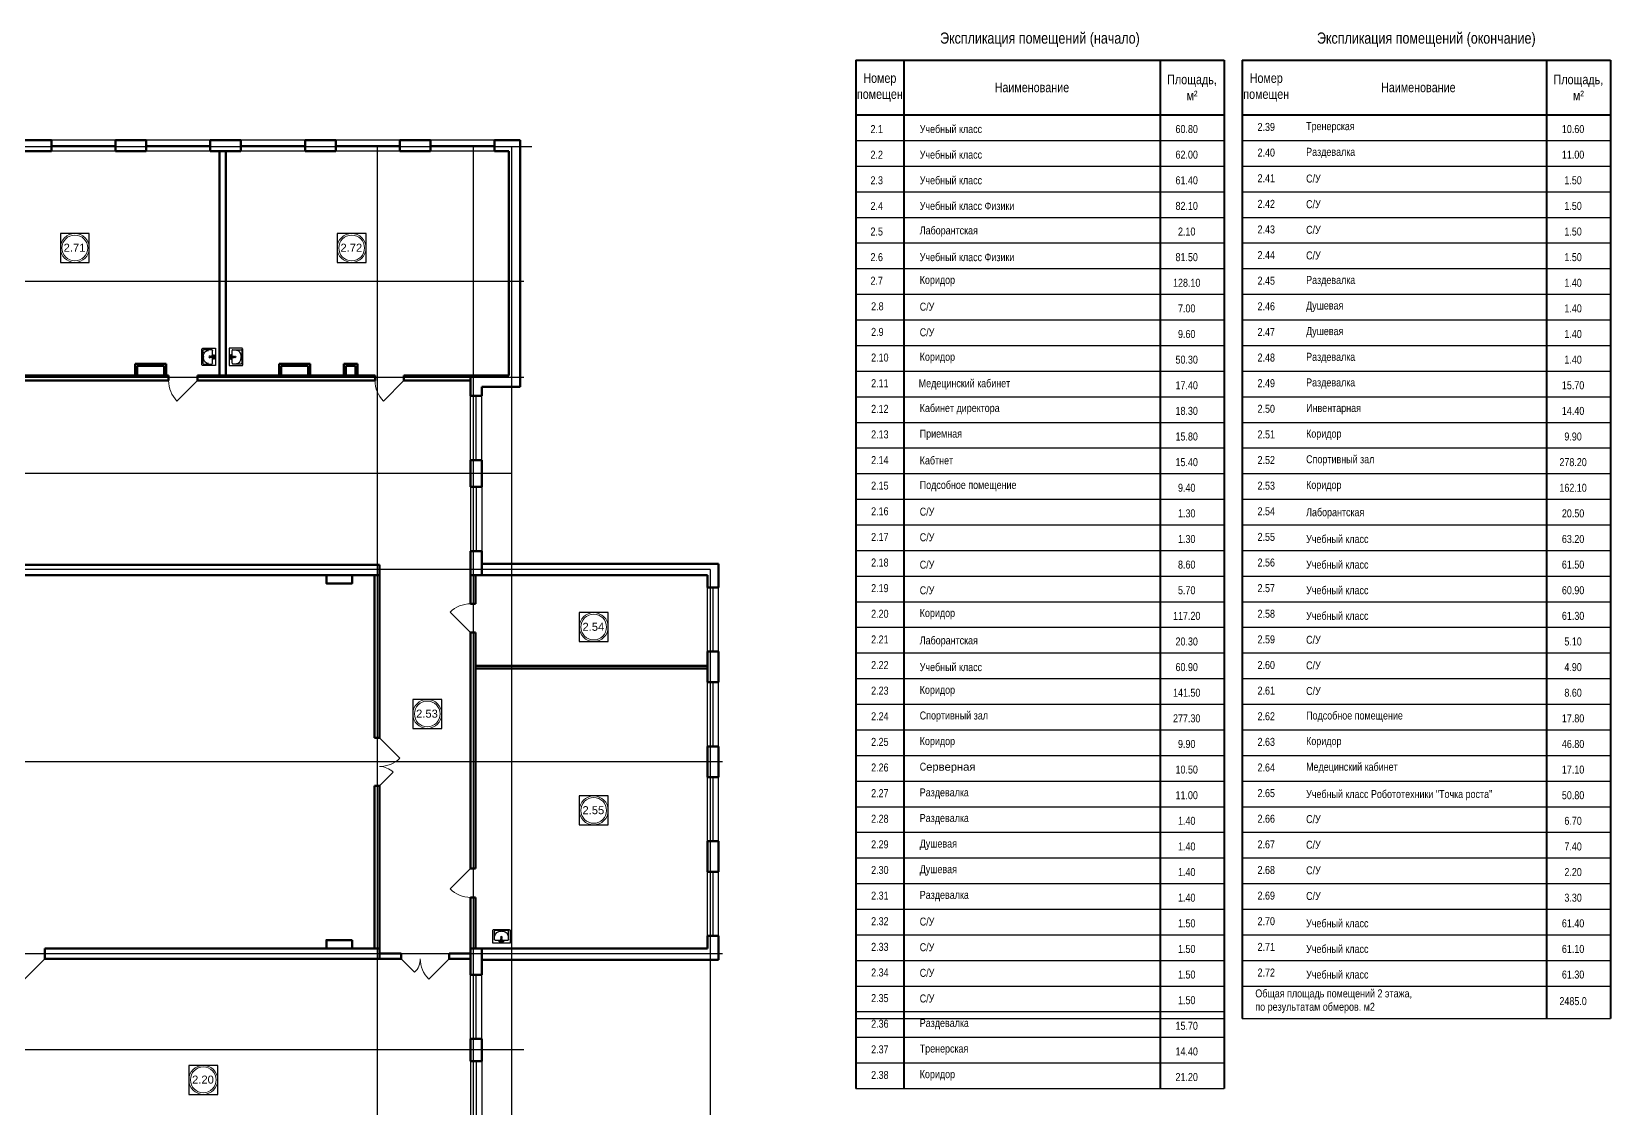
# Model space of a CAD drawing. Header units: metres. Extents: x 0 to 126, y 0 to 58.
# Drawn here: x 75.63 to 124.94, y 23.96 to 57.58 of the extents above; entities that cross this region are included whole.
import ezdxf
from ezdxf.enums import TextEntityAlignment as Align

# ---------------------------------------------------------------- set-up
doc = ezdxf.new("R2010")
doc.units = ezdxf.units.M
doc.linetypes.add('ACAD_ISO04W100', pattern=[30, 24, -3, 0, -3])
for name, color, linetype in [('YOLO_TABLE', 1, 'Continuous'), ('Окна', 127, 'Continuous'), ('Оси', 30, 'Continuous'), ('размеры оси', 163, 'Continuous')]:
    doc.layers.add(name, color=color, linetype=linetype)
doc.layers.add('Двери', color=250, linetype='Continuous', lineweight=5)
doc.layers.add('Стены', color=7, linetype='Continuous', lineweight=50)
doc.styles.add('_ТАБЛИЧНЫЙ(1-100)', font='arial.ttf', dxfattribs={"width": 0.8, "height": 300})
doc.styles.add('_ТЕКСТОВЫЙ', font='arial.ttf', dxfattribs={"width": 0.8})
doc.styles.add('Style-Arial', font='arial.ttf')

# ---------------------------------------------------------------- blocks, each defined once
blk = doc.blocks.new('Rac7')
at = {"color": 0}
for p, q in [((-39501, -24232), (-39501, -23830)), ((-39474, -23808), (-38988, -23808)), ((-39457, -23859), (-39457, -24115)), ((-39032, -23838), (-39430, -23838)), ((-39430, -24136), (-39253, -24136)), ((-39253, -24186), (-39253, -24094)), ((-39221, -23855), (-39241, -23855)), ((-39209, -24186), (-39209, -24094)), ((-39209, -24136), (-39032, -24136)), ((-39005, -24115), (-39005, -23859)), ((-39005, -23859), (-39005, -23859)), ((-38961, -23830), (-38961, -24232)), ((-38961, -24232), (-39501, -24232)), ((-39297, -24164), (-39253, -24164)), ((-39297, -24194), (-39297, -24164)), ((-39165, -24194), (-39297, -24194)), ((-39253, -24186), (-39209, -24186)), ((-39209, -24164), (-39165, -24164)), ((-39165, -24164), (-39165, -24194))]:
    blk.add_line(p, q, dxfattribs=at)
at = {"color": 0, "extrusion": (0, 0, -1)}
for centre, major_axis, start_param, end_param in [((-39474, -23830), (-27, 0), 0, 1.570796), ((-39430, -23859), (-27, 0), 0, 1.570796), ((-39430, -24115), (-27, 0), -1.570796, 0), ((-39241, -24007), (-194, 0), 0, 1.570796), ((-39231, -24104), (-25.3, 0), 0.552816, 2.588777), ((-39221, -24007), (-194, 0), 1.570796, 3.141593), ((-39032, -23859), (-27, 0), 1.570796, 3.141593), ((-39032, -24115), (-27, 0), -3.141593, -1.570796), ((-38988, -23830), (-27, 0), 1.570796, 3.141593)]:
    blk.add_ellipse(centre, major_axis=major_axis, ratio=0.785714, start_param=start_param, end_param=end_param, dxfattribs=at)
blk.add_ellipse((-39231, -24048), major_axis=(-27.9, 0), ratio=0.785714, dxfattribs=at)

msp = doc.modelspace()

# ---------------------------------------------------------------- linework, layer by layer
at = {"color": 0, "linetype": 'ByBlock', "lineweight": 40}
for p, q in [((101.371846, 56.689118), (112.871846, 56.689118)), ((101.371846, 56.689118), (101.371846, 24.576691)), ((102.871846, 56.689118), (102.871846, 24.576691)), ((110.871846, 56.689118), (110.871846, 24.576691)), ((112.871846, 56.689118), (112.871846, 24.576691)), ((113.439919, 56.689118), (124.939919, 56.689118)), ((113.439919, 56.689118), (113.439919, 26.760729)), ((122.939919, 56.689118), (122.939919, 26.760729)), ((124.939919, 56.689118), (124.939919, 26.760729)), ((101.371846, 54.976691), (112.871846, 54.976691)), ((113.439919, 54.976691), (124.939919, 54.976691))]:
    msp.add_line(p, q, dxfattribs=at)
at = {"color": 0, "linetype": 'ByBlock', "lineweight": -2}
for p, q in [((101.371846, 54.176691), (112.871846, 54.176691)), ((113.439919, 54.176691), (124.939919, 54.176691)), ((101.371846, 53.376691), (112.871846, 53.376691)), ((113.439919, 53.376691), (124.939919, 53.376691)), ((101.371846, 52.576691), (112.871846, 52.576691)), ((113.439919, 52.576691), (124.939919, 52.576691)), ((101.371846, 51.776691), (112.871846, 51.776691)), ((113.439919, 51.776691), (124.939919, 51.776691)), ((101.371846, 50.976691), (112.871846, 50.976691)), ((113.439919, 50.976691), (124.939919, 50.976691)), ((101.371846, 50.176691), (112.871846, 50.176691)), ((113.439919, 50.176691), (124.939919, 50.176691)), ((101.371846, 49.376691), (112.871846, 49.376691)), ((113.439919, 49.376691), (124.939919, 49.376691)), ((101.371846, 48.576691), (112.871846, 48.576691)), ((113.439919, 48.576691), (124.939919, 48.576691)), ((101.371846, 47.776691), (112.871846, 47.776691)), ((113.439919, 47.776691), (124.939919, 47.776691)), ((101.371846, 46.976691), (112.871846, 46.976691)), ((113.439919, 46.976691), (124.939919, 46.976691)), ((101.371846, 46.176691), (112.871846, 46.176691)), ((113.439919, 46.176691), (124.939919, 46.176691)), ((101.371846, 45.376691), (112.871846, 45.376691)), ((113.439919, 45.376691), (124.939919, 45.376691)), ((101.371846, 44.576691), (112.871846, 44.576691)), ((113.439919, 44.576691), (124.939919, 44.576691)), ((101.371846, 43.776691), (112.871846, 43.776691)), ((113.439919, 43.776691), (124.939919, 43.776691)), ((101.371846, 42.976691), (112.871846, 42.976691)), ((113.439919, 42.976691), (124.939919, 42.976691)), ((101.371846, 42.176691), (112.871846, 42.176691)), ((113.439919, 42.176691), (124.939919, 42.176691)), ((101.371846, 41.376691), (112.871846, 41.376691)), ((113.439919, 41.376691), (124.939919, 41.376691)), ((101.371846, 40.576691), (112.871846, 40.576691)), ((113.439919, 40.576691), (124.939919, 40.576691)), ((101.371846, 39.776691), (112.871846, 39.776691)), ((113.439919, 39.776691), (124.939919, 39.776691)), ((101.371846, 38.976691), (112.871846, 38.976691)), ((113.439919, 38.976691), (124.939919, 38.976691)), ((101.371846, 38.176691), (112.871846, 38.176691)), ((113.439919, 38.176691), (124.939919, 38.176691)), ((101.371846, 37.376691), (112.871846, 37.376691)), ((113.439919, 37.376691), (124.939919, 37.376691)), ((101.371846, 36.576691), (112.871846, 36.576691)), ((113.439919, 36.576691), (124.939919, 36.576691)), ((101.371846, 35.776691), (112.871846, 35.776691)), ((113.439919, 35.776691), (124.939919, 35.776691)), ((101.371846, 34.976691), (112.871846, 34.976691)), ((113.439919, 34.976691), (124.939919, 34.976691)), ((101.371846, 34.176691), (112.871846, 34.176691)), ((113.439919, 34.176691), (124.939919, 34.176691)), ((101.371846, 33.376691), (112.871846, 33.376691)), ((113.439919, 33.376691), (124.939919, 33.376691)), ((101.371846, 32.576691), (112.871846, 32.576691)), ((113.439919, 32.576691), (124.939919, 32.576691)), ((101.371846, 31.776691), (112.871846, 31.776691)), ((113.439919, 31.776691), (124.939919, 31.776691)), ((101.371846, 30.976691), (112.871846, 30.976691)), ((113.439919, 30.976691), (124.939919, 30.976691)), ((101.371846, 30.176691), (112.871846, 30.176691)), ((113.439919, 30.176691), (124.939919, 30.176691)), ((101.371846, 29.376691), (112.871846, 29.376691)), ((113.439919, 29.376691), (124.939919, 29.376691)), ((101.371846, 28.576691), (112.871846, 28.576691)), ((113.439919, 28.576691), (124.939919, 28.576691)), ((101.371846, 27.776691), (112.871846, 27.776691)), ((113.439919, 27.776691), (124.939919, 27.776691)), ((113.439919, 27.776691), (124.939919, 27.776691)), ((101.371846, 26.976691), (112.871846, 26.976691)), ((101.371846, 26.176691), (112.871846, 26.176691)), ((101.371846, 25.376691), (112.871846, 25.376691))]:
    msp.add_line(p, q, dxfattribs=at)
msp.add_line((96.737289, 28.949552), (89.337289, 28.949552))
at = {"color": 7, "linetype": 'Continuous', "lineweight": 13}
for centre, radius in [((76.979011, 50.821756), 0.452013), ((76.979011, 50.821756), 0.402013), ((85.624668, 50.821756), 0.452013), ((85.624668, 50.821756), 0.402013), ((93.183765, 38.984604), 0.452013), ((93.183765, 38.984604), 0.402013), ((87.986885, 36.273299), 0.452013), ((87.986885, 36.273299), 0.402013), ((93.183765, 33.259735), 0.452013), ((93.183765, 33.259735), 0.402013), ((80.990782, 24.847009), 0.452013), ((80.990782, 24.847009), 0.402013)]:
    msp.add_circle(centre, radius, dxfattribs=at)
at = {"layer": 'YOLO_TABLE'}
for points in [[(101.371846, 26.760729), (112.871846, 26.760729), (112.871846, 56.689118), (101.371846, 56.689118)], [(113.439919, 26.760729), (124.939919, 26.760729), (124.939919, 56.689118), (113.439919, 56.689118)], [(76.526998, 50.369742), (77.431025, 50.369742), (77.431025, 51.273769), (76.526998, 51.273769)], [(85.172654, 50.369742), (86.076681, 50.369742), (86.076681, 51.273769), (85.172654, 51.273769)], [(92.731752, 38.532591), (93.635779, 38.532591), (93.635779, 39.436618), (92.731752, 39.436618)], [(87.534872, 35.821285), (88.438899, 35.821285), (88.438899, 36.725312), (87.534872, 36.725312)], [(92.731752, 32.807722), (93.635779, 32.807722), (93.635779, 33.711749), (92.731752, 33.711749)], [(80.538769, 24.394996), (81.442796, 24.394996), (81.442796, 25.299022), (80.538769, 25.299022)]]:
    msp.add_lwpolyline(points, close=True, dxfattribs=at)
at = {"layer": 'Двери'}
for p, q in [((80.804735, 46.679552), (80.168339, 46.043156)), ((87.25612, 46.679552), (86.619724, 46.043156)), ((89.337293, 38.811326), (88.700894, 39.447725)), ((86.497289, 35.529552), (87.133685, 34.893156)), ((86.497289, 34.029552), (86.921553, 34.453816)), ((89.337293, 31.445504), (88.700894, 30.809105)), ((76.041843, 28.629552), (75.405446, 27.993156)), ((87.167289, 28.629552), (87.591553, 28.205288)), ((88.667289, 28.629552), (88.030893, 27.993156))]:
    msp.add_line(p, q, dxfattribs=at)
for centre, radius, start, end in [((80.804735, 46.679552), 0.9, 180, 225), ((87.25612, 46.679552), 0.9, 180, 225), ((89.337293, 38.811326), 0.900004, 90, 135), ((86.497289, 35.529552), 0.9, 270, 315), ((86.497289, 34.029552), 0.6, 45, 90), ((89.337293, 31.445504), 0.900004, 225, 270), ((87.167289, 28.629552), 0.6, 315, 0), ((88.667289, 28.629552), 0.9, 180, 225)]:
    msp.add_arc(centre, radius, start, end, dxfattribs=at)
at = {"layer": 'Окна'}
for p, q in [((78.247289, 54.189552), (76.247289, 54.189552)), ((78.247289, 54.014552), (76.247289, 54.014552)), ((78.247289, 53.839552), (76.247289, 53.839552)), ((81.207289, 54.189552), (79.207289, 54.189552)), ((81.207289, 54.014552), (79.207289, 54.014552)), ((81.207289, 53.839552), (79.207289, 53.839552)), ((84.167289, 54.189552), (82.167289, 54.189552)), ((84.167289, 54.014552), (82.167289, 54.014552)), ((84.167289, 53.839552), (82.167289, 53.839552)), ((87.127289, 54.189552), (85.127289, 54.189552)), ((87.127289, 54.014552), (85.127289, 54.014552)), ((87.127289, 53.839552), (85.127289, 53.839552)), ((90.087289, 54.189552), (88.087289, 54.189552)), ((90.087289, 54.014552), (88.087289, 54.014552)), ((90.087289, 53.839552), (88.087289, 53.839552)), ((89.337289, 44.199552), (89.337289, 46.199552)), ((89.512289, 44.199552), (89.512289, 46.199552)), ((89.687289, 44.199552), (89.687289, 46.199552)), ((89.337289, 44.089552), (89.337289, 44.199552)), ((89.687289, 44.089552), (89.687289, 44.199552)), ((89.337289, 43.359552), (89.337289, 41.359552)), ((89.512289, 43.359552), (89.512289, 41.359552)), ((89.687289, 43.359552), (89.687289, 41.359552)), ((96.737289, 38.219552), (96.737289, 40.219552)), ((96.912289, 38.219552), (96.912289, 40.219552)), ((97.087289, 38.219552), (97.087289, 40.219552)), ((96.737289, 35.259552), (96.737289, 37.259552)), ((96.912289, 35.259552), (96.912289, 37.259552)), ((97.087289, 35.259552), (97.087289, 37.259552)), ((96.737289, 32.299552), (96.737289, 34.299552)), ((96.912289, 32.299552), (96.912289, 34.299552)), ((97.087289, 32.299552), (97.087289, 34.299552)), ((96.737289, 29.339552), (96.737289, 31.339552)), ((96.912289, 29.339552), (96.912289, 31.339552)), ((97.087289, 29.339552), (97.087289, 31.339552)), ((89.337289, 26.129552), (89.337289, 28.129552)), ((89.512289, 26.129552), (89.512289, 28.129552)), ((89.687289, 26.129552), (89.687289, 28.129552)), ((89.337289, 25.429552), (89.337289, 23.429552)), ((89.512289, 25.429552), (89.512289, 23.429552)), ((89.687289, 25.429552), (89.687289, 23.429552))]:
    msp.add_line(p, q, dxfattribs=at)
at = {"layer": 'Оси', "linetype": 'ACAD_ISO04W100', "ltscale": 40}
for p, q in [((91.247989, 53.979552), (6.267592, 53.979552)), ((86.417289, 53.979552), (86.417289, 9.958175)), ((89.417289, 53.979552), (89.417289, 9.958175)), ((90.617289, 53.979552), (90.617289, 9.958175)), ((91.003188, 49.779552), (6.267592, 49.779552)), ((91.003188, 46.779552), (6.267592, 46.779552)), ((90.617289, 43.779552), (6.267592, 43.779552)), ((96.817289, 40.779552), (6.267592, 40.779552)), ((96.817289, 40.779552), (96.817289, 9.958175)), ((97.202166, 34.779552), (6.267592, 34.779552)), ((97.202166, 28.779552), (6.267592, 28.779552)), ((91.003188, 25.779552), (6.267592, 25.779552))]:
    msp.add_line(p, q, dxfattribs=at)
at = {"layer": 'размеры оси', "color": 7, "lineweight": 30}
for p, q in [((113.439919, 26.760729), (124.939919, 26.760729)), ((101.371846, 24.576691), (112.871846, 24.576691))]:
    msp.add_line(p, q, dxfattribs=at)
at = {"layer": 'Стены'}
for p, q in [((76.247289, 54.189552), (75.287289, 54.189552)), ((76.247289, 53.839552), (75.287289, 53.839552)), ((76.247289, 53.839552), (76.247289, 54.189552)), ((79.207289, 54.189552), (78.247289, 54.189552)), ((78.247289, 53.839552), (78.247289, 54.189552)), ((79.207289, 53.839552), (78.247289, 53.839552)), ((79.207289, 53.839552), (79.207289, 54.189552)), ((82.167289, 54.189552), (81.207289, 54.189552)), ((81.207289, 53.839552), (81.207289, 54.189552)), ((82.167289, 53.839552), (81.207289, 53.839552)), ((81.497289, 53.839552), (81.497289, 46.839552)), ((81.697289, 53.839552), (81.697289, 46.839552)), ((82.167289, 53.839552), (82.167289, 54.189552)), ((85.127289, 54.189552), (84.167289, 54.189552)), ((84.167289, 53.839552), (84.167289, 54.189552)), ((85.127289, 53.839552), (84.167289, 53.839552)), ((85.127289, 53.839552), (85.127289, 54.189552)), ((88.087289, 54.189552), (87.127289, 54.189552)), ((87.127289, 53.839552), (87.127289, 54.189552)), ((88.087289, 53.839552), (87.127289, 53.839552)), ((88.087289, 53.839552), (88.087289, 54.189552)), ((90.887289, 54.189552), (90.087289, 54.189552)), ((90.087289, 53.839552), (90.087289, 54.189552)), ((90.537289, 53.839552), (90.087289, 53.839552)), ((90.537289, 53.839552), (90.537289, 46.839552)), ((90.887289, 54.189552), (90.887289, 46.489552)), ((78.862289, 47.204552), (78.862289, 46.839552)), ((78.862289, 47.204552), (79.832289, 47.204552)), ((78.927289, 47.139552), (79.767289, 47.139552)), ((78.927289, 47.139552), (78.927289, 46.839552)), ((79.767289, 47.139552), (79.767289, 46.839552)), ((79.832289, 47.204552), (79.832289, 46.839552)), ((83.362289, 47.204552), (83.362289, 46.839552)), ((83.362289, 47.204552), (84.332289, 47.204552)), ((83.427289, 47.139552), (83.427289, 46.839552)), ((83.427289, 47.139552), (84.267289, 47.139552)), ((84.267289, 47.139552), (84.267289, 46.839552)), ((84.332289, 47.204552), (84.332289, 46.839552)), ((85.377289, 47.204552), (85.377289, 46.839552)), ((85.377289, 47.204552), (85.807289, 47.204552)), ((85.442289, 47.139552), (85.442289, 46.839552)), ((85.442289, 47.139552), (85.742289, 47.139552)), ((85.742289, 47.139552), (85.742289, 46.839552)), ((85.807289, 47.204552), (85.807289, 46.839552)), ((71.860332, 46.839552), (79.904735, 46.839552)), ((71.860332, 46.679552), (79.904735, 46.679552)), ((79.904735, 46.839552), (79.904735, 46.679552)), ((80.804735, 46.839552), (86.35612, 46.839552)), ((80.804735, 46.839552), (80.804735, 46.679552)), ((80.804735, 46.679552), (86.35612, 46.679552)), ((86.35612, 46.839552), (86.35612, 46.679552)), ((87.25612, 46.839552), (90.537289, 46.839552)), ((87.25612, 46.839552), (87.25612, 46.679552)), ((87.25612, 46.679552), (89.337289, 46.679552)), ((89.337289, 46.199552), (89.337289, 46.839552)), ((90.887289, 46.489552), (89.687289, 46.489552)), ((89.687289, 46.199552), (89.687289, 46.489552)), ((89.337289, 46.199552), (89.687289, 46.199552)), ((89.337289, 43.359552), (89.337289, 44.199552)), ((89.337289, 44.199552), (89.687289, 44.199552)), ((89.687289, 43.359552), (89.687289, 44.199552)), ((89.337289, 43.359552), (89.687289, 43.359552)), ((55.367289, 40.929552), (86.497289, 40.929552)), ((86.497289, 35.529552), (86.497289, 40.929552)), ((89.337289, 39.711335), (89.337289, 41.359552)), ((89.337289, 41.359552), (89.687289, 41.359552)), ((89.687289, 40.609552), (89.687289, 41.359552)), ((97.087289, 40.959552), (89.687289, 40.959552)), ((97.087289, 40.219552), (97.087289, 40.959552)), ((55.367289, 40.609552), (86.497289, 40.609552)), ((86.337289, 35.529552), (86.337289, 40.609552)), ((96.737289, 40.609552), (89.337289, 40.609552)), ((89.497289, 39.711335), (89.497289, 40.609552)), ((89.687289, 40.609552), (96.737289, 40.609552)), ((96.737289, 40.219552), (96.737289, 40.609552)), ((97.087289, 40.219552), (96.737289, 40.219552)), ((89.337289, 39.711335), (89.497289, 39.711335)), ((89.337289, 31.445495), (89.337289, 38.811335)), ((89.337289, 38.811335), (89.497289, 38.811335)), ((89.497289, 31.445495), (89.497289, 38.811335)), ((96.737289, 37.259552), (96.737289, 38.219552)), ((97.087289, 38.219552), (96.737289, 38.219552)), ((97.087289, 37.259552), (97.087289, 38.219552)), ((96.737289, 37.769552), (89.497289, 37.769552)), ((96.737289, 37.689552), (89.497289, 37.689552)), ((97.087289, 37.259552), (96.737289, 37.259552)), ((86.337289, 35.529552), (86.497289, 35.529552)), ((96.737289, 34.299552), (96.737289, 35.259552)), ((97.087289, 35.259552), (96.737289, 35.259552)), ((97.087289, 34.299552), (97.087289, 35.259552)), ((86.337289, 28.949552), (86.337289, 34.029552)), ((86.337289, 34.029552), (86.497289, 34.029552)), ((86.497289, 28.629552), (86.497289, 34.029552)), ((97.087289, 34.299552), (96.737289, 34.299552)), ((96.737289, 31.339552), (96.737289, 32.299552)), ((97.087289, 32.299552), (96.737289, 32.299552)), ((97.087289, 31.339552), (97.087289, 32.299552)), ((89.337289, 31.445495), (89.497289, 31.445495)), ((97.087289, 31.339552), (96.737289, 31.339552)), ((89.337289, 28.629552), (89.337289, 30.545495)), ((89.337289, 30.545495), (89.497289, 30.545495)), ((89.497289, 28.949552), (89.497289, 30.545495)), ((96.737289, 28.949552), (96.737289, 29.339552)), ((97.087289, 29.339552), (96.737289, 29.339552)), ((97.087289, 28.599552), (97.087289, 29.339552)), ((76.041843, 28.949552), (86.497289, 28.949552)), ((76.041843, 28.949552), (76.041843, 28.629552)), ((76.041843, 28.629552), (87.167289, 28.629552)), ((86.497289, 28.789552), (87.167289, 28.789552)), ((87.167289, 28.789552), (87.167289, 28.629552)), ((88.667289, 28.789552), (89.337289, 28.789552)), ((88.667289, 28.789552), (88.667289, 28.629552)), ((88.667289, 28.629552), (89.337289, 28.629552)), ((89.337289, 28.949552), (96.737289, 28.949552)), ((89.337289, 28.129552), (89.337289, 28.629552)), ((89.687289, 28.599552), (89.687289, 28.949552)), ((89.337289, 28.129552), (89.687289, 28.129552)), ((89.687289, 28.129552), (89.687289, 28.599552)), ((97.087289, 28.599552), (89.687289, 28.599552)), ((89.337289, 25.429552), (89.337289, 26.129552)), ((89.337289, 26.129552), (89.687289, 26.129552)), ((89.687289, 25.429552), (89.687289, 26.129552)), ((89.337289, 25.429552), (89.687289, 25.429552))]:
    msp.add_line(p, q, dxfattribs=at)
for points in [[(85.637289, 40.609552), (85.637289, 40.349552), (84.837289, 40.349552), (84.837289, 40.609552)], [(85.637289, 29.209552), (85.637289, 28.949552), (84.837289, 28.949552), (84.837289, 29.209552)]]:
    msp.add_lwpolyline(points, close=True, dxfattribs=at)

# ---------------------------------------------------------------- block references
at = {"layer": 'размеры оси', "color": 7, "lineweight": 0, "xscale": 0.001, "zscale": 0.001}
for p, yscale, rotation in [((57.141229, 86.649547), 0.001, 90.00000000000003), ((106.03, 86.649547), -0.001, 89.99999999999999)]:
    msp.add_blockref('Rac7', p, dxfattribs=dict(at, yscale=yscale, rotation=rotation))
at = {"layer": 'размеры оси', "color": 7, "lineweight": 0, "xscale": 0.001, "yscale": 0.001, "zscale": 0.001}
msp.add_blockref('Rac7', (129.533381, 53.34595), dxfattribs=at)

# ---------------------------------------------------------------- texts
at = {"color": 7, "linetype": 'Continuous', "lineweight": 13, "style": 'Style-Arial'}
for s, p in [('2.71', (76.628898, 50.954506)), ('2.72', (85.274555, 50.954506)), ('2.54', (92.833652, 39.117354)), ('2.53', (87.636772, 36.406049)), ('2.55', (92.833652, 33.392485)), ('2.20', (80.640669, 24.979759))]:
    msp.add_text(s, height=0.25, dxfattribs=at).set_placement(p, align=Align.TOP_LEFT)
at = {"color": 0, "linetype": 'ByBlock', "lineweight": -2, "attachment_point": 5}
for s, insert, char_height, width, style in [('Экспликация помещений (начало)', (107.121846, 57.322451), 0.35, 10.9, '_ТЕКСТОВЫЙ'), ('Экспликация помещений (окончание)', (119.189919, 57.322451), 0.35, 10.9, '_ТЕКСТОВЫЙ'), ('Номер помещен', (102.121846, 55.832904), 0.3, 1.3, '_ТАБЛИЧНЫЙ(1-100)'), ('Площадь, м²', (111.871846, 55.832904), 0.3, 1.8, '_ТАБЛИЧНЫЙ(1-100)'), ('Номер помещен', (114.189919, 55.832904), 0.3, 1.3, '_ТАБЛИЧНЫЙ(1-100)'), ('Площадь, м²', (123.939919, 55.832904), 0.3, 1.8, '_ТАБЛИЧНЫЙ(1-100)'), ('Наименование', (106.871846, 55.832904), 0.3, 7.8, '_ТАБЛИЧНЫЙ(1-100)'), ('Наименование', (118.939919, 55.832904), 0.3, 7.8, '_ТАБЛИЧНЫЙ(1-100)'), ('\\pxql;Тренерская', (121.858536, 54.587007), 0.25, 12.84589456, '_ТАБЛИЧНЫЙ(1-100)'), ('2.1', (102.024203, 54.53315), 0.25, 7.8, '_ТАБЛИЧНЫЙ(1-100)'), ('\\pxql;Учебный класс', (109.790464, 54.53315), 0.25, 12.84589456, '_ТАБЛИЧНЫЙ(1-100)'), ('60.80', (111.70577, 54.53315), 0.25, 7.8, '_ТАБЛИЧНЫЙ(1-100)'), ('\\pxql;2.39', (117.818198, 54.598463), 0.25, 7.8, '_ТАБЛИЧНЫЙ(1-100)'), ('10.60', (123.773843, 54.53315), 0.25, 7.8, '_ТАБЛИЧНЫЙ(1-100)'), ('2.2', (102.024203, 53.73315), 0.25, 7.8, '_ТАБЛИЧНЫЙ(1-100)'), ('\\pxql;Учебный класс', (109.790464, 53.73315), 0.25, 12.84589456, '_ТАБЛИЧНЫЙ(1-100)'), ('62.00', (111.70577, 53.73315), 0.25, 7.8, '_ТАБЛИЧНЫЙ(1-100)'), ('\\pxql;2.40', (117.818198, 53.798463), 0.25, 7.8, '_ТАБЛИЧНЫЙ(1-100)'), ('\\pxql;Раздевалка', (121.858536, 53.787007), 0.25, 12.84589456, '_ТАБЛИЧНЫЙ(1-100)'), ('11.00', (123.773843, 53.73315), 0.25, 7.8, '_ТАБЛИЧНЫЙ(1-100)'), ('2.3', (102.024203, 52.93315), 0.25, 7.8, '_ТАБЛИЧНЫЙ(1-100)'), ('\\pxql;Учебный класс', (109.790464, 52.93315), 0.25, 12.84589456, '_ТАБЛИЧНЫЙ(1-100)'), ('61.40', (111.70577, 52.93315), 0.25, 7.8, '_ТАБЛИЧНЫЙ(1-100)'), ('\\pxql;2.41', (117.818198, 52.998463), 0.25, 7.8, '_ТАБЛИЧНЫЙ(1-100)'), ('\\pxql;С/У', (121.858536, 52.987007), 0.25, 12.84589456, '_ТАБЛИЧНЫЙ(1-100)'), ('1.50', (123.773843, 52.93315), 0.25, 7.8, '_ТАБЛИЧНЫЙ(1-100)'), ('\\pxql;Учебный класс Физики', (109.790464, 52.13315), 0.25, 12.84589456, '_ТАБЛИЧНЫЙ(1-100)'), ('\\pxql;2.42', (117.818198, 52.198463), 0.25, 7.8, '_ТАБЛИЧНЫЙ(1-100)'), ('\\pxql;С/У', (121.858536, 52.187007), 0.25, 12.84589456, '_ТАБЛИЧНЫЙ(1-100)'), ('2.4', (102.024203, 52.13315), 0.25, 7.8, '_ТАБЛИЧНЫЙ(1-100)'), ('82.10', (111.70577, 52.13315), 0.25, 7.8, '_ТАБЛИЧНЫЙ(1-100)'), ('1.50', (123.773843, 52.13315), 0.25, 7.8, '_ТАБЛИЧНЫЙ(1-100)'), ('2.5', (102.024203, 51.33315), 0.25, 7.8, '_ТАБЛИЧНЫЙ(1-100)'), ('\\pxql;Лаборантская', (109.790464, 51.33315), 0.25, 12.84589456, '_ТАБЛИЧНЫЙ(1-100)'), ('2.10', (111.70577, 51.33315), 0.25, 7.8, '_ТАБЛИЧНЫЙ(1-100)'), ('\\pxql;2.43', (117.818198, 51.398463), 0.25, 7.8, '_ТАБЛИЧНЫЙ(1-100)'), ('\\pxql;С/У', (121.858536, 51.387007), 0.25, 12.84589456, '_ТАБЛИЧНЫЙ(1-100)'), ('1.50', (123.773843, 51.33315), 0.25, 7.8, '_ТАБЛИЧНЫЙ(1-100)'), ('2.6', (102.024203, 50.53315), 0.25, 7.8, '_ТАБЛИЧНЫЙ(1-100)'), ('\\pxql;Учебный класс Физики', (109.790464, 50.53315), 0.25, 12.84589456, '_ТАБЛИЧНЫЙ(1-100)'), ('81.50', (111.70577, 50.53315), 0.25, 7.8, '_ТАБЛИЧНЫЙ(1-100)'), ('\\pxql;2.44', (117.818198, 50.598463), 0.25, 7.8, '_ТАБЛИЧНЫЙ(1-100)'), ('\\pxql;С/У', (121.858536, 50.587007), 0.25, 12.84589456, '_ТАБЛИЧНЫЙ(1-100)'), ('1.50', (123.773843, 50.53315), 0.25, 7.8, '_ТАБЛИЧНЫЙ(1-100)'), ('2.7', (102.024203, 49.798463), 0.25, 7.8, '_ТАБЛИЧНЫЙ(1-100)'), ('\\pxql;Коридор', (109.790464, 49.787007), 0.25, 12.84589456, '_ТАБЛИЧНЫЙ(1-100)'), ('128.10', (111.70577, 49.73315), 0.25, 7.8, '_ТАБЛИЧНЫЙ(1-100)'), ('\\pxql;2.45', (117.818198, 49.798463), 0.25, 7.8, '_ТАБЛИЧНЫЙ(1-100)'), ('\\pxql;Раздевалка', (121.858536, 49.787007), 0.25, 12.84589456, '_ТАБЛИЧНЫЙ(1-100)'), ('1.40', (123.773843, 49.73315), 0.25, 7.8, '_ТАБЛИЧНЫЙ(1-100)'), ('\\pxql;2.8', (105.750125, 48.998463), 0.25, 7.8, '_ТАБЛИЧНЫЙ(1-100)'), ('\\pxql;С/У', (109.790464, 48.987007), 0.25, 12.84589456, '_ТАБЛИЧНЫЙ(1-100)'), ('7.00', (111.70577, 48.93315), 0.25, 7.8, '_ТАБЛИЧНЫЙ(1-100)'), ('\\pxql;2.46', (117.818198, 48.998463), 0.25, 7.8, '_ТАБЛИЧНЫЙ(1-100)'), ('\\pxql;Душевая', (121.858536, 48.987007), 0.25, 12.84589456, '_ТАБЛИЧНЫЙ(1-100)'), ('1.40', (123.773843, 48.93315), 0.25, 7.8, '_ТАБЛИЧНЫЙ(1-100)'), ('\\pxql;2.9', (105.750125, 48.198463), 0.25, 7.8, '_ТАБЛИЧНЫЙ(1-100)'), ('\\pxql;С/У', (109.790464, 48.187007), 0.25, 12.84589456, '_ТАБЛИЧНЫЙ(1-100)'), ('\\pxql;2.47', (117.818198, 48.198463), 0.25, 7.8, '_ТАБЛИЧНЫЙ(1-100)'), ('\\pxql;Душевая', (121.858536, 48.187007), 0.25, 12.84589456, '_ТАБЛИЧНЫЙ(1-100)'), ('9.60', (111.70577, 48.13315), 0.25, 7.8, '_ТАБЛИЧНЫЙ(1-100)'), ('1.40', (123.773843, 48.13315), 0.25, 7.8, '_ТАБЛИЧНЫЙ(1-100)'), ('\\pxql;2.10', (105.750125, 47.398463), 0.25, 7.8, '_ТАБЛИЧНЫЙ(1-100)'), ('\\pxql;Коридор', (109.790464, 47.387007), 0.25, 12.84589456, '_ТАБЛИЧНЫЙ(1-100)'), ('50.30', (111.70577, 47.33315), 0.25, 7.8, '_ТАБЛИЧНЫЙ(1-100)'), ('\\pxql;2.48', (117.818198, 47.398463), 0.25, 7.8, '_ТАБЛИЧНЫЙ(1-100)'), ('\\pxql;Раздевалка', (121.858536, 47.387007), 0.25, 12.84589456, '_ТАБЛИЧНЫЙ(1-100)'), ('1.40', (123.773843, 47.33315), 0.25, 7.8, '_ТАБЛИЧНЫЙ(1-100)'), ('\\pxql;2.11', (105.750125, 46.598463), 0.25, 7.8, '_ТАБЛИЧНЫЙ(1-100)'), ('\\pxql;Медецинский кабинет', (109.757937, 46.56046), 0.25, 12.84589456, '_ТАБЛИЧНЫЙ(1-100)'), ('17.40', (111.70577, 46.53315), 0.25, 7.8, '_ТАБЛИЧНЫЙ(1-100)'), ('\\pxql;2.49', (117.818198, 46.598463), 0.25, 7.8, '_ТАБЛИЧНЫЙ(1-100)'), ('\\pxql;Раздевалка', (121.858536, 46.587007), 0.25, 12.84589456, '_ТАБЛИЧНЫЙ(1-100)'), ('15.70', (123.773843, 46.53315), 0.25, 7.8, '_ТАБЛИЧНЫЙ(1-100)'), ('\\pxql;2.12', (105.750125, 45.798463), 0.25, 7.8, '_ТАБЛИЧНЫЙ(1-100)'), ('\\pxql;Кабинет директора', (109.790464, 45.787007), 0.25, 12.84589456, '_ТАБЛИЧНЫЙ(1-100)'), ('18.30', (111.70577, 45.73315), 0.25, 7.8, '_ТАБЛИЧНЫЙ(1-100)'), ('\\pxql;2.50', (117.818198, 45.798463), 0.25, 7.8, '_ТАБЛИЧНЫЙ(1-100)'), ('\\pxql;Инвентарная ', (121.858536, 45.787007), 0.25, 12.84589456, '_ТАБЛИЧНЫЙ(1-100)'), ('14.40', (123.773843, 45.73315), 0.25, 7.8, '_ТАБЛИЧНЫЙ(1-100)'), ('\\pxql;2.13', (105.750125, 44.998463), 0.25, 7.8, '_ТАБЛИЧНЫЙ(1-100)'), ('\\pxql;Приемная', (109.790464, 44.987007), 0.25, 12.84589456, '_ТАБЛИЧНЫЙ(1-100)'), ('15.80', (111.70577, 44.93315), 0.25, 7.8, '_ТАБЛИЧНЫЙ(1-100)'), ('\\pxql;2.51', (117.818198, 44.998463), 0.25, 7.8, '_ТАБЛИЧНЫЙ(1-100)'), ('\\pxql;Коридор', (121.858536, 44.987007), 0.25, 12.84589456, '_ТАБЛИЧНЫЙ(1-100)'), ('9.90', (123.773843, 44.93315), 0.25, 7.8, '_ТАБЛИЧНЫЙ(1-100)'), ('\\pxql;2.14', (105.750125, 44.198463), 0.25, 7.8, '_ТАБЛИЧНЫЙ(1-100)'), ('\\pxql;Кабтнет', (109.790464, 44.187007), 0.25, 12.84589456, '_ТАБЛИЧНЫЙ(1-100)'), ('15.40', (111.70577, 44.13315), 0.25, 7.8, '_ТАБЛИЧНЫЙ(1-100)'), ('\\pxql;2.52', (117.818198, 44.198463), 0.25, 7.8, '_ТАБЛИЧНЫЙ(1-100)'), ('\\pxql;Спортивный зал', (121.858536, 44.187007), 0.25, 12.84589456, '_ТАБЛИЧНЫЙ(1-100)'), ('278.20', (123.773843, 44.13315), 0.25, 7.8, '_ТАБЛИЧНЫЙ(1-100)'), ('\\pxql;2.15', (105.750125, 43.398463), 0.25, 7.8, '_ТАБЛИЧНЫЙ(1-100)'), ('\\pxql;Подсобное помещение', (109.790464, 43.387007), 0.25, 12.84589456, '_ТАБЛИЧНЫЙ(1-100)'), ('9.40', (111.70577, 43.33315), 0.25, 7.8, '_ТАБЛИЧНЫЙ(1-100)'), ('\\pxql;2.53', (117.818198, 43.398463), 0.25, 7.8, '_ТАБЛИЧНЫЙ(1-100)'), ('\\pxql;Коридор', (121.858536, 43.387007), 0.25, 12.84589456, '_ТАБЛИЧНЫЙ(1-100)'), ('162.10', (123.773843, 43.33315), 0.25, 7.8, '_ТАБЛИЧНЫЙ(1-100)'), ('\\pxql;2.16', (105.750125, 42.598463), 0.25, 7.8, '_ТАБЛИЧНЫЙ(1-100)'), ('\\pxql;С/У', (109.790464, 42.587007), 0.25, 12.84589456, '_ТАБЛИЧНЫЙ(1-100)'), ('1.30', (111.70577, 42.53315), 0.25, 7.8, '_ТАБЛИЧНЫЙ(1-100)'), ('\\pxql;2.54', (117.818198, 42.598463), 0.25, 7.8, '_ТАБЛИЧНЫЙ(1-100)'), ('\\pxql;Лаборантская', (121.858536, 42.53315), 0.25, 12.84589456, '_ТАБЛИЧНЫЙ(1-100)'), ('20.50', (123.773843, 42.53315), 0.25, 7.8, '_ТАБЛИЧНЫЙ(1-100)'), ('\\pxql;2.17', (105.750125, 41.798463), 0.25, 7.8, '_ТАБЛИЧНЫЙ(1-100)'), ('\\pxql;С/У', (109.790464, 41.787007), 0.25, 12.84589456, '_ТАБЛИЧНЫЙ(1-100)'), ('\\pxql;2.55', (117.818198, 41.798463), 0.25, 7.8, '_ТАБЛИЧНЫЙ(1-100)'), ('1.30', (111.70577, 41.73315), 0.25, 7.8, '_ТАБЛИЧНЫЙ(1-100)'), ('\\pxql;Учебный класс ', (121.858536, 41.73315), 0.25, 12.84589456, '_ТАБЛИЧНЫЙ(1-100)'), ('63.20', (123.773843, 41.73315), 0.25, 7.8, '_ТАБЛИЧНЫЙ(1-100)'), ('\\pxql;2.18', (105.750125, 40.998463), 0.25, 7.8, '_ТАБЛИЧНЫЙ(1-100)'), ('\\pxql;С/У', (109.790464, 40.930794), 0.25, 12.84589456, '_ТАБЛИЧНЫЙ(1-100)'), ('8.60', (111.70577, 40.93315), 0.25, 7.8, '_ТАБЛИЧНЫЙ(1-100)'), ('\\pxql;2.56', (117.818198, 40.998463), 0.25, 7.8, '_ТАБЛИЧНЫЙ(1-100)'), ('\\pxql;Учебный класс ', (121.858536, 40.93315), 0.25, 12.84589456, '_ТАБЛИЧНЫЙ(1-100)'), ('61.50', (123.773843, 40.93315), 0.25, 7.8, '_ТАБЛИЧНЫЙ(1-100)'), ('\\pxql;2.19', (105.750125, 40.198463), 0.25, 7.8, '_ТАБЛИЧНЫЙ(1-100)'), ('\\pxql;С/У', (109.790464, 40.130794), 0.25, 12.84589456, '_ТАБЛИЧНЫЙ(1-100)'), ('5.70', (111.70577, 40.13315), 0.25, 7.8, '_ТАБЛИЧНЫЙ(1-100)'), ('\\pxql;2.57', (117.818198, 40.198463), 0.25, 7.8, '_ТАБЛИЧНЫЙ(1-100)'), ('\\pxql;Учебный класс ', (121.858536, 40.13315), 0.25, 12.84589456, '_ТАБЛИЧНЫЙ(1-100)'), ('60.90', (123.773843, 40.13315), 0.25, 7.8, '_ТАБЛИЧНЫЙ(1-100)'), ('\\pxql;2.20', (105.750125, 39.398463), 0.25, 7.8, '_ТАБЛИЧНЫЙ(1-100)'), ('\\pxql;Коридор', (109.790464, 39.387007), 0.25, 12.84589456, '_ТАБЛИЧНЫЙ(1-100)'), ('117.20', (111.70577, 39.33315), 0.25, 7.8, '_ТАБЛИЧНЫЙ(1-100)'), ('\\pxql;2.58', (117.818198, 39.398463), 0.25, 7.8, '_ТАБЛИЧНЫЙ(1-100)'), ('\\pxql;Учебный класс ', (121.858536, 39.33315), 0.25, 12.84589456, '_ТАБЛИЧНЫЙ(1-100)'), ('61.30', (123.773843, 39.33315), 0.25, 7.8, '_ТАБЛИЧНЫЙ(1-100)'), ('\\pxql;2.21', (105.750125, 38.598463), 0.25, 7.8, '_ТАБЛИЧНЫЙ(1-100)'), ('\\pxql;Лаборантская', (109.790464, 38.53315), 0.25, 12.84589456, '_ТАБЛИЧНЫЙ(1-100)'), ('20.30', (111.70577, 38.53315), 0.25, 7.8, '_ТАБЛИЧНЫЙ(1-100)'), ('\\pxql;2.59', (117.818198, 38.598463), 0.25, 7.8, '_ТАБЛИЧНЫЙ(1-100)'), ('\\pxql;С/У', (121.858536, 38.587007), 0.25, 12.84589456, '_ТАБЛИЧНЫЙ(1-100)'), ('5.10', (123.773843, 38.53315), 0.25, 7.8, '_ТАБЛИЧНЫЙ(1-100)'), ('\\pxql;2.22', (105.750125, 37.798463), 0.25, 7.8, '_ТАБЛИЧНЫЙ(1-100)'), ('\\pxql;Учебный класс ', (109.790464, 37.73315), 0.25, 12.84589456, '_ТАБЛИЧНЫЙ(1-100)'), ('60.90', (111.70577, 37.73315), 0.25, 7.8, '_ТАБЛИЧНЫЙ(1-100)'), ('\\pxql;2.60', (117.818198, 37.798463), 0.25, 7.8, '_ТАБЛИЧНЫЙ(1-100)'), ('\\pxql;С/У', (121.858536, 37.787007), 0.25, 12.84589456, '_ТАБЛИЧНЫЙ(1-100)'), ('4.90', (123.773843, 37.73315), 0.25, 7.8, '_ТАБЛИЧНЫЙ(1-100)'), ('\\pxql;2.23', (105.750125, 36.998463), 0.25, 7.8, '_ТАБЛИЧНЫЙ(1-100)'), ('\\pxql;Коридор', (109.790464, 36.987007), 0.25, 12.84589456, '_ТАБЛИЧНЫЙ(1-100)'), ('141.50', (111.70577, 36.93315), 0.25, 7.8, '_ТАБЛИЧНЫЙ(1-100)'), ('\\pxql;2.61', (117.818198, 36.998463), 0.25, 7.8, '_ТАБЛИЧНЫЙ(1-100)'), ('\\pxql;С/У', (121.858536, 36.987007), 0.25, 12.84589456, '_ТАБЛИЧНЫЙ(1-100)'), ('8.60', (123.773843, 36.93315), 0.25, 7.8, '_ТАБЛИЧНЫЙ(1-100)'), ('\\pxql;2.24', (105.750125, 36.198463), 0.25, 7.8, '_ТАБЛИЧНЫЙ(1-100)'), ('\\pxql;Спортивный зал', (109.790464, 36.187007), 0.25, 12.84589456, '_ТАБЛИЧНЫЙ(1-100)'), ('277.30', (111.70577, 36.13315), 0.25, 7.8, '_ТАБЛИЧНЫЙ(1-100)'), ('\\pxql;2.62', (117.818198, 36.198463), 0.25, 7.8, '_ТАБЛИЧНЫЙ(1-100)'), ('\\pxql;Подсобное помещение', (121.858536, 36.187007), 0.25, 12.84589456, '_ТАБЛИЧНЫЙ(1-100)'), ('17.80', (123.773843, 36.13315), 0.25, 7.8, '_ТАБЛИЧНЫЙ(1-100)'), ('\\pxql;2.25', (105.750125, 35.398463), 0.25, 7.8, '_ТАБЛИЧНЫЙ(1-100)'), ('\\pxql;Коридор', (109.790464, 35.387007), 0.25, 12.84589456, '_ТАБЛИЧНЫЙ(1-100)'), ('\\pxql;2.63', (117.818198, 35.398463), 0.25, 7.8, '_ТАБЛИЧНЫЙ(1-100)'), ('\\pxql;Коридор', (121.858536, 35.387007), 0.25, 12.84589456, '_ТАБЛИЧНЫЙ(1-100)'), ('9.90', (111.70577, 35.33315), 0.25, 7.8, '_ТАБЛИЧНЫЙ(1-100)'), ('46.80', (123.773843, 35.33315), 0.25, 7.8, '_ТАБЛИЧНЫЙ(1-100)'), ('\\pxql;2.26', (105.750125, 34.598463), 0.25, 7.8, '_ТАБЛИЧНЫЙ(1-100)'), ('\\pxql;С{\\W1;\\C256;ерверная}', (109.790464, 34.587007), 0.25, 12.84589456, '_ТАБЛИЧНЫЙ(1-100)'), ('10.50', (111.70577, 34.53315), 0.25, 7.8, '_ТАБЛИЧНЫЙ(1-100)'), ('\\pxql;2.64', (117.818198, 34.598463), 0.25, 7.8, '_ТАБЛИЧНЫЙ(1-100)'), ('\\pxql;Медецинский кабинет', (121.858536, 34.587007), 0.25, 12.84589456, '_ТАБЛИЧНЫЙ(1-100)'), ('17.10', (123.773843, 34.53315), 0.25, 7.8, '_ТАБЛИЧНЫЙ(1-100)'), ('\\pxql;2.27', (105.750125, 33.798463), 0.25, 7.8, '_ТАБЛИЧНЫЙ(1-100)'), ('\\pxql;Раздевалка', (109.790464, 33.787007), 0.25, 12.84589456, '_ТАБЛИЧНЫЙ(1-100)'), ('11.00', (111.70577, 33.73315), 0.25, 7.8, '_ТАБЛИЧНЫЙ(1-100)'), ('\\pxql;2.65', (117.818198, 33.798463), 0.25, 7.8, '_ТАБЛИЧНЫЙ(1-100)'), ('\\pxql;Учебный класс Робототехники "Точка роста"', (121.858536, 33.73315), 0.25, 12.84589456, '_ТАБЛИЧНЫЙ(1-100)'), ('50.80', (123.773843, 33.73315), 0.25, 7.8, '_ТАБЛИЧНЫЙ(1-100)'), ('\\pxql;2.28', (105.750125, 32.998463), 0.25, 7.8, '_ТАБЛИЧНЫЙ(1-100)'), ('\\pxql;Раздевалка', (109.790464, 32.987007), 0.25, 12.84589456, '_ТАБЛИЧНЫЙ(1-100)'), ('1.40', (111.70577, 32.93315), 0.25, 7.8, '_ТАБЛИЧНЫЙ(1-100)'), ('\\pxql;2.66', (117.818198, 32.998463), 0.25, 7.8, '_ТАБЛИЧНЫЙ(1-100)'), ('\\pxql;С/У', (121.858536, 32.987007), 0.25, 12.84589456, '_ТАБЛИЧНЫЙ(1-100)'), ('6.70', (123.773843, 32.93315), 0.25, 7.8, '_ТАБЛИЧНЫЙ(1-100)'), ('\\pxql;2.29', (105.750125, 32.198463), 0.25, 7.8, '_ТАБЛИЧНЫЙ(1-100)'), ('\\pxql;Душевая', (109.790464, 32.187007), 0.25, 12.84589456, '_ТАБЛИЧНЫЙ(1-100)'), ('1.40', (111.70577, 32.13315), 0.25, 7.8, '_ТАБЛИЧНЫЙ(1-100)'), ('\\pxql;2.67', (117.818198, 32.198463), 0.25, 7.8, '_ТАБЛИЧНЫЙ(1-100)'), ('\\pxql;С/У', (121.858536, 32.187007), 0.25, 12.84589456, '_ТАБЛИЧНЫЙ(1-100)'), ('7.40', (123.773843, 32.13315), 0.25, 7.8, '_ТАБЛИЧНЫЙ(1-100)'), ('\\pxql;2.30', (105.750125, 31.398463), 0.25, 7.8, '_ТАБЛИЧНЫЙ(1-100)'), ('\\pxql;Душевая', (109.790464, 31.387007), 0.25, 12.84589456, '_ТАБЛИЧНЫЙ(1-100)'), ('1.40', (111.70577, 31.33315), 0.25, 7.8, '_ТАБЛИЧНЫЙ(1-100)'), ('\\pxql;2.68', (117.818198, 31.398463), 0.25, 7.8, '_ТАБЛИЧНЫЙ(1-100)'), ('\\pxql;С/У', (121.858536, 31.387007), 0.25, 12.84589456, '_ТАБЛИЧНЫЙ(1-100)'), ('2.20', (123.773843, 31.33315), 0.25, 7.8, '_ТАБЛИЧНЫЙ(1-100)'), ('\\pxql;2.31', (105.750125, 30.598463), 0.25, 7.8, '_ТАБЛИЧНЫЙ(1-100)'), ('\\pxql;Раздевалка', (109.790464, 30.587007), 0.25, 12.84589456, '_ТАБЛИЧНЫЙ(1-100)'), ('1.40', (111.70577, 30.53315), 0.25, 7.8, '_ТАБЛИЧНЫЙ(1-100)'), ('\\pxql;2.69', (117.818198, 30.598463), 0.25, 7.8, '_ТАБЛИЧНЫЙ(1-100)'), ('\\pxql;С/У', (121.858536, 30.587007), 0.25, 12.84589456, '_ТАБЛИЧНЫЙ(1-100)'), ('3.30', (123.773843, 30.53315), 0.25, 7.8, '_ТАБЛИЧНЫЙ(1-100)'), ('\\pxql;2.32', (105.750125, 29.798463), 0.25, 7.8, '_ТАБЛИЧНЫЙ(1-100)'), ('\\pxql;С/У', (109.790464, 29.787007), 0.25, 12.84589456, '_ТАБЛИЧНЫЙ(1-100)'), ('1.50', (111.70577, 29.73315), 0.25, 7.8, '_ТАБЛИЧНЫЙ(1-100)'), ('\\pxql;2.70', (117.818198, 29.798463), 0.25, 7.8, '_ТАБЛИЧНЫЙ(1-100)'), ('\\pxql;Учебный класс ', (121.858536, 29.73315), 0.25, 12.84589456, '_ТАБЛИЧНЫЙ(1-100)'), ('61.40', (123.773843, 29.73315), 0.25, 7.8, '_ТАБЛИЧНЫЙ(1-100)'), ('\\pxql;2.33', (105.750125, 28.998463), 0.25, 7.8, '_ТАБЛИЧНЫЙ(1-100)'), ('\\pxql;С/У', (109.790464, 28.987007), 0.25, 12.84589456, '_ТАБЛИЧНЫЙ(1-100)'), ('\\pxql;2.71', (117.818198, 28.998463), 0.25, 7.8, '_ТАБЛИЧНЫЙ(1-100)'), ('1.50', (111.70577, 28.93315), 0.25, 7.8, '_ТАБЛИЧНЫЙ(1-100)'), ('\\pxql;Учебный класс ', (121.858536, 28.93315), 0.25, 12.84589456, '_ТАБЛИЧНЫЙ(1-100)'), ('61.10', (123.773843, 28.93315), 0.25, 7.8, '_ТАБЛИЧНЫЙ(1-100)'), ('\\pxql;2.34', (105.750125, 28.198463), 0.25, 7.8, '_ТАБЛИЧНЫЙ(1-100)'), ('\\pxql;С/У', (109.790464, 28.187007), 0.25, 12.84589456, '_ТАБЛИЧНЫЙ(1-100)'), ('1.50', (111.70577, 28.13315), 0.25, 7.8, '_ТАБЛИЧНЫЙ(1-100)'), ('\\pxql;2.72', (117.818198, 28.198463), 0.25, 7.8, '_ТАБЛИЧНЫЙ(1-100)'), ('\\pxql;Учебный класс ', (121.858536, 28.13315), 0.25, 12.84589456, '_ТАБЛИЧНЫЙ(1-100)'), ('61.30', (123.773843, 28.13315), 0.25, 7.8, '_ТАБЛИЧНЫЙ(1-100)'), ('\\pxql;Общая площадь помещений 2 этажа, \\Pпо результатам обмеров. м2', (120.272209, 27.30001), 0.25, 12.84589456, '_ТАБЛИЧНЫЙ(1-100)'), ('\\pxql;2.35', (105.750125, 27.398463), 0.25, 7.8, '_ТАБЛИЧНЫЙ(1-100)'), ('\\pxql;С/У', (109.790464, 27.387007), 0.25, 12.84589456, '_ТАБЛИЧНЫЙ(1-100)'), ('1.50', (111.70577, 27.33315), 0.25, 7.8, '_ТАБЛИЧНЫЙ(1-100)'), ('2485.0', (123.773843, 27.303916), 0.25, 7.8, '_ТАБЛИЧНЫЙ(1-100)'), ('\\pxql;2.36', (105.750125, 26.598463), 0.25, 7.8, '_ТАБЛИЧНЫЙ(1-100)'), ('\\pxql;Раздевалка', (109.790464, 26.587007), 0.25, 12.84589456, '_ТАБЛИЧНЫЙ(1-100)'), ('15.70', (111.70577, 26.53315), 0.25, 7.8, '_ТАБЛИЧНЫЙ(1-100)'), ('\\pxql;2.37', (105.750125, 25.798463), 0.25, 7.8, '_ТАБЛИЧНЫЙ(1-100)'), ('\\pxql;Тренерская', (109.790464, 25.787007), 0.25, 12.84589456, '_ТАБЛИЧНЫЙ(1-100)'), ('14.40', (111.70577, 25.73315), 0.25, 7.8, '_ТАБЛИЧНЫЙ(1-100)'), ('\\pxql;Коридор', (109.790464, 24.987007), 0.25, 12.84589456, '_ТАБЛИЧНЫЙ(1-100)'), ('\\pxql;2.38', (105.750125, 24.998463), 0.25, 7.8, '_ТАБЛИЧНЫЙ(1-100)'), ('21.20', (111.70577, 24.93315), 0.25, 7.8, '_ТАБЛИЧНЫЙ(1-100)')]:
    msp.add_mtext(s, dxfattribs=dict(at, insert=insert, char_height=char_height, width=width, style=style))

doc.saveas('drawing.dxf')
